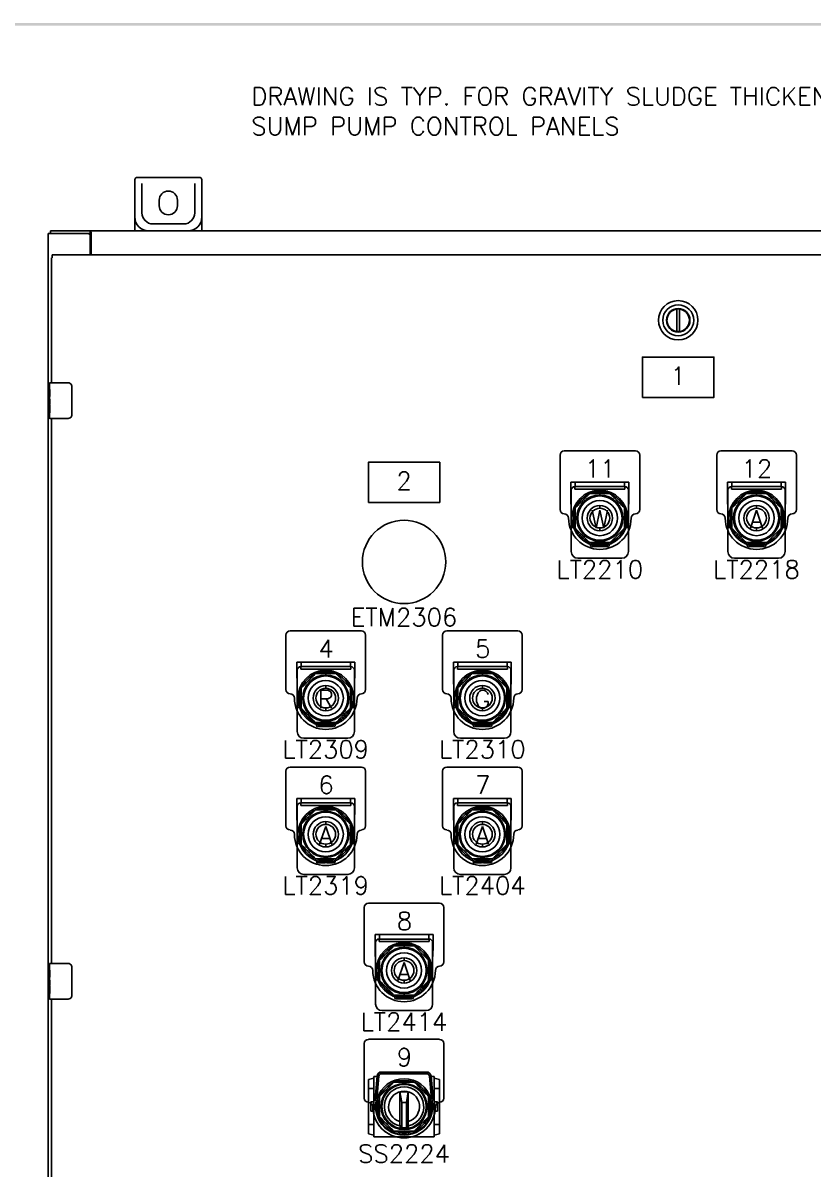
# Model space of a CAD drawing. Header units: inches. Extents: x 0 to 99.9, y 0 to 66.6.
# Drawn here: x 34.01 to 56.13, y 34.49 to 66.56 of the extents above; entities that cross this region are included whole.
import ezdxf
from ezdxf.enums import TextEntityAlignment as Align

# ---------------------------------------------------------------- set-up
doc = ezdxf.new("R2010")
doc.units = ezdxf.units.IN
doc.header["$MEASUREMENT"] = 0
for name, color, linetype in [('PDESC', 142, 'Continuous'), ('PNPD', 7, 'Continuous'), ('PNPG', 72, 'Continuous'), ('PRTG', 130, 'Continuous'), ('PSYMS', 7, 'Continuous'), ('PTAG', 150, 'Continuous')]:
    doc.layers.add(name, color=color, linetype=linetype)
doc.styles.get("Standard").update_dxf_attribs({"font": 'romans.shx'})
doc.styles.add('WD', font='romans.shx')

# ---------------------------------------------------------------- blocks, each defined once
blk = doc.blocks.new('S&L Title Block V2')
at = {"color": 2}
blk.add_trace([(0, 22.587), (0.025, 22.562), (33.9, 22.587), (33.875, 22.562)], dxfattribs=at)
for tag, height, p in [('TITLE#1', 0.15, (31.11, 1.739)), ('TITLE#2', 0.1, (31.129, 1.58))]:
    blk.add_attdef(tag, text='', height=height).set_placement(p, align=Align.CENTER)
for tag, p, height in [('DRAWNBY', (28.968, 0.735), 0.1), ('SCALE', (30.644, 0.731), 0.1), ('DATE', (30.653, 0.449), 0.1), ('CHKBY', (28.975, 0.429), 0.1), ('SH#', (32.993, 0.197), 0.125)]:
    blk.add_attdef(tag, p, '', height=height)
blk.add_attdef('JOB#', text='', height=0.125).set_placement((32.83, 0.195), align=Align.RIGHT)
at = {"flags": 9}
blk.add_attdef('WD_TB', (0, 0), '', height=0.1, dxfattribs=at)
blk = doc.blocks.new('SCE-42XEL3712SS6LP')
for p, q in [((3.015, 2.769), (3.015, 44.619)), ((3.015, 44.619), (4.13, 44.619)), ((3.078, 44.619), (3.078, 44.694)), ((3.078, 44.694), (40.327, 44.694)), ((4.13, 44.619), (4.187, 44.619)), ((4.187, 44.619), (4.187, 44.694)), ((4.217, 44.019), (4.217, 44.651)), ((4.19, 44.019), (4.19, 44.559)), ((3.11, 40.444), (3.11, 43.944)), ((3.11, 43.944), (3.123, 43.944)), ((3.123, 44.019), (3.123, 43.944)), ((3.123, 44.019), (38.172, 44.019)), ((20.609, 42.503), (20.609, 41.878)), ((20.688, 41.878), (20.688, 42.503)), ((3.05, 40.285), (3.05, 40.429)), ((3.065, 40.444), (3.575, 40.444)), ((3.05, 40.029), (3.05, 40.282)), ((3.059, 40.227), (3.05, 40.227)), ((3.06, 40.059), (3.06, 40.216)), ((3.675, 40.344), (3.675, 39.544)), ((3.05, 40.059), (3.06, 40.059)), ((3.05, 39.459), (3.05, 40.027)), ((3.053, 39.996), (3.05, 39.996)), ((3.05, 39.865), (3.059, 39.865)), ((3.05, 39.829), (3.06, 39.829)), ((3.06, 39.876), (3.06, 39.929)), ((3.06, 39.598), (3.06, 39.829)), ((3.05, 39.766), (3.06, 39.766)), ((3.05, 39.598), (3.06, 39.598)), ((3.575, 39.444), (3.065, 39.444)), ((3.11, 24.194), (3.11, 39.444)), ((3.05, 24.035), (3.05, 24.179)), ((3.065, 24.194), (3.575, 24.194)), ((3.675, 24.094), (3.675, 23.294)), ((3.05, 23.779), (3.05, 24.032)), ((3.059, 23.977), (3.05, 23.977)), ((3.05, 23.809), (3.06, 23.809)), ((3.05, 23.209), (3.05, 23.777)), ((3.053, 23.746), (3.05, 23.746)), ((3.06, 23.809), (3.06, 23.966)), ((3.05, 23.615), (3.059, 23.615)), ((3.05, 23.579), (3.06, 23.579)), ((3.05, 23.516), (3.06, 23.516)), ((3.06, 23.626), (3.06, 23.679)), ((3.06, 23.348), (3.06, 23.579)), ((3.05, 23.348), (3.06, 23.348)), ((3.575, 23.194), (3.065, 23.194)), ((3.11, 7.944), (3.11, 23.194))]:
    blk.add_line(p, q)
for points in [[(4.206, 44.673), (4.205, 44.675), (4.204, 44.677), (4.203, 44.68), (4.202, 44.682), (4.2, 44.684), (4.199, 44.685), (4.198, 44.687), (4.197, 44.689), (4.196, 44.69), (4.195, 44.691), (4.193, 44.692), (4.192, 44.693), (4.191, 44.693), (4.19, 44.694), (4.188, 44.694), (4.187, 44.694)], [(4.217, 44.598), (4.216, 44.598), (4.214, 44.598), (4.213, 44.598), (4.212, 44.598), (4.211, 44.599), (4.209, 44.599), (4.208, 44.6), (4.207, 44.601), (4.206, 44.601), (4.205, 44.603), (4.204, 44.604), (4.203, 44.605), (4.202, 44.606), (4.2, 44.608), (4.199, 44.609), (4.198, 44.61), (4.197, 44.612), (4.196, 44.613), (4.195, 44.615), (4.194, 44.616), (4.193, 44.617), (4.192, 44.618), (4.19, 44.618), (4.189, 44.619), (4.188, 44.619), (4.187, 44.619)], [(4.217, 44.651), (4.216, 44.652), (4.215, 44.654), (4.214, 44.656), (4.213, 44.658), (4.211, 44.66), (4.21, 44.662), (4.209, 44.665), (4.208, 44.668), (4.206, 44.673)], [(3.05, 40.285), (3.05, 40.282), (3.051, 40.278), (3.052, 40.272), (3.053, 40.266), (3.054, 40.259), (3.056, 40.252), (3.057, 40.243), (3.058, 40.235)], [(3.058, 40.235), (3.059, 40.225), (3.06, 40.216)], [(3.668, 40.38), (3.67, 40.375), (3.672, 40.369), (3.673, 40.363), (3.674, 40.357), (3.675, 40.35), (3.675, 40.344)], [(3.05, 40.029), (3.05, 40.022), (3.051, 40.014), (3.052, 40.006), (3.053, 39.997)], [(3.053, 39.997), (3.056, 39.97), (3.057, 39.961), (3.058, 39.953), (3.059, 39.944), (3.06, 39.936), (3.06, 39.929)], [(3.06, 39.876), (3.06, 39.869), (3.059, 39.863), (3.059, 39.857), (3.058, 39.851), (3.058, 39.845), (3.057, 39.84)], [(3.675, 39.544), (3.675, 39.538), (3.674, 39.532), (3.673, 39.525), (3.672, 39.519), (3.67, 39.514), (3.668, 39.508)], [(3.668, 24.13), (3.67, 24.125), (3.672, 24.119), (3.673, 24.113), (3.674, 24.107), (3.675, 24.1), (3.675, 24.094)], [(3.05, 24.035), (3.05, 24.032), (3.051, 24.028), (3.052, 24.022), (3.053, 24.016), (3.054, 24.009), (3.056, 24.002), (3.057, 23.993), (3.058, 23.985)], [(3.05, 23.779), (3.05, 23.772), (3.051, 23.764), (3.052, 23.756), (3.053, 23.747)], [(3.053, 23.747), (3.054, 23.738), (3.055, 23.729), (3.056, 23.72), (3.057, 23.711), (3.058, 23.703), (3.059, 23.694), (3.06, 23.686), (3.06, 23.679)], [(3.058, 23.985), (3.059, 23.975), (3.06, 23.966)], [(3.06, 23.626), (3.06, 23.619), (3.059, 23.613), (3.059, 23.607), (3.058, 23.601), (3.058, 23.595), (3.057, 23.59)], [(3.675, 23.294), (3.675, 23.288), (3.674, 23.282), (3.673, 23.275), (3.672, 23.269), (3.67, 23.264), (3.668, 23.258)]]:
    blk.add_lwpolyline(points)
for radius in [0.551, 0.433, 0.329, 0.317]:
    blk.add_circle((20.648, 42.191), radius)
for centre, radius, start, end in [((4.13, 44.559), 0.06, 0, 90), ((20.648, 42.191), 0.315, 100.0787, 79.9213), ((3.065, 40.429), 0.015, 90, 180), ((3.575, 40.344), 0.1, 21.1999, 90), ((3.065, 39.459), 0.015, 180, 270), ((3.575, 39.544), 0.1, 270, 338.7946), ((3.065, 24.179), 0.015, 90, 180), ((3.575, 24.094), 0.1, 21.1999, 90), ((3.065, 23.209), 0.015, 180, 270), ((3.575, 23.294), 0.1, 270, 338.7946)]:
    blk.add_arc(centre, radius, start, end)
for centre in [(3.25, 39.862), (3.25, 23.612)]:
    blk.add_ellipse(centre, major_axis=(0.2, 0), ratio=0.432808, start_param=3.141593, end_param=3.403409)
blk = doc.blocks.new('9001KS43BH2')
at = {"color": 7, "linetype": 'Continuous', "lineweight": 25}
for p, q in [((0.148, 1.64), (0, 1.602)), ((0.148, 0), (0.148, 1.688)), ((0.148, 1.688), (0.236, 1.688)), ((0.18, 1.045), (0.237, 1.698)), ((0.284, 1.694), (0.228, 1.054)), ((0.361, 1.812), (1.623, 1.812)), ((0.361, 1.765), (1.623, 1.765)), ((1.756, 1.054), (1.7, 1.694)), ((1.747, 1.698), (1.804, 1.045)), ((1.748, 1.688), (1.836, 1.688)), ((1.836, 1.688), (1.836, 0)), ((1.836, 1.64), (1.984, 1.602)), ((0, 1.602), (0, 0.086)), ((0.148, 1.347), (0, 1.347)), ((1.113, 1.569), (0.871, 1.569)), ((0.992, 1.489), (0.992, 1.474)), ((1.836, 1.347), (1.984, 1.347)), ((1.984, 0.086), (1.984, 1.602)), ((0.061, 0.977), (0.148, 0.977)), ((0.061, 0.712), (0.061, 0.977)), ((0.241, 0.992), (0.206, 1.004)), ((0.234, 1.044), (0.242, 1.041)), ((0.242, 1.063), (0.242, 0.625)), ((0.267, 0.965), (0.267, 0.723)), ((0.874, 1.261), (0.926, 0.962)), ((1.11, 1.261), (0.874, 1.261)), ((0.874, 1.261), (0.874, 0.411)), ((1.058, 0.962), (1.11, 1.261)), ((1.11, 1.261), (1.11, 0.411)), ((1.717, 0.723), (1.717, 0.965)), ((1.742, 0.625), (1.742, 1.063)), ((1.742, 1.041), (1.75, 1.044)), ((1.778, 1.004), (1.743, 0.992)), ((1.836, 0.977), (1.923, 0.977)), ((1.923, 0.977), (1.923, 0.712)), ((0.148, 0.712), (0.061, 0.712)), ((0.305, 0.844), (0.347, 0.844)), ((0.362, 0.844), (0.372, 0.844)), ((0.926, 0.962), (0.926, 0.253)), ((1.058, 0.962), (0.926, 0.962)), ((1.058, 0.253), (1.058, 0.962)), ((1.612, 0.844), (1.622, 0.844)), ((1.637, 0.844), (1.68, 0.844)), ((1.923, 0.712), (1.836, 0.712)), ((0.148, 0.341), (0, 0.341)), ((0.879, 0.253), (0.874, 0.411)), ((1.11, 0.411), (1.105, 0.253)), ((1.836, 0.341), (1.984, 0.341)), ((0, 0.086), (0.148, 0.048)), ((1.836, 0), (0.148, 0)), ((1.105, 0.253), (0.879, 0.253)), ((0.992, 0.214), (0.992, 0.199)), ((1.984, 0.086), (1.836, 0.048))]:
    blk.add_line(p, q, dxfattribs=at)
for centre, radius, start, end in [((0.361, 1.687), 0.125, 90, 175), ((0.992, 0.844), 0.781, 16.2602, 163.7398), ((0.361, 1.687), 0.078, 90, 175), ((1.623, 1.687), 0.125, 5, 90), ((1.623, 1.687), 0.078, 5, 90), ((0.992, 0.844), 0.735, 114.2887, 155.7113), ((0.992, 0.844), 0.645, 0, 180), ((0.992, 0.844), 0.63, 360, 180), ((0.992, 0.844), 0.62, 360, 180), ((0.992, 0.844), 0.551, 282.0275, 257.9725), ((0.992, 0.844), 0.735, 99.4621, 110.7113), ((0.992, 0.844), 0.735, 69.2887, 80.5379), ((0.992, 0.844), 0.735, 24.2887, 65.7113), ((0.992, 0.844), 0.875, 155.8974, 164.703), ((0.22, 1.042), 0.04, 175, 250), ((0.992, 0.844), 0.799, 168.5036, 11.4964), ((0.992, 0.844), 0.781, 168.6983, 11.3017), ((0.238, 1.054), 0.01, 175, 250), ((0.227, 0.954), 0.04, 67.8091, 70), ((0.992, 0.844), 0.735, 159.2887, 170.5379), ((0.992, 0.844), 0.433, 285.8266, 254.1734), ((0.992, 0.844), 0.735, 9.4621, 20.7113), ((1.757, 0.954), 0.04, 110, 112.2291), ((1.746, 1.054), 0.01, 290, 5), ((1.765, 1.042), 0.04, 290, 5), ((0.992, 0.844), 0.875, 15.297, 24.1026), ((0.992, 0.844), 0.735, 189.4621, 200.7113), ((0.992, 0.844), 0.645, 180, 360), ((0.992, 0.844), 0.63, 180, 0), ((0.992, 0.844), 0.62, 180, 0), ((0.992, 0.844), 0.735, 339.2887, 350.5379), ((0.992, 0.844), 0.875, 195.297, 254.703), ((0.992, 0.844), 0.735, 204.2887, 245.7113), ((0.992, 0.844), 0.875, 285.297, 344.703), ((0.992, 0.844), 0.735, 294.2887, 335.7113), ((0.992, 0.844), 0.735, 249.2887, 290.7113)]:
    blk.add_arc(centre, radius, start, end, dxfattribs=at)
for points, knots in [([(0.305, 1.129), (0.31, 1.135), (0.322, 1.146), (0.34, 1.164), (0.357, 1.181), (0.374, 1.199), (0.391, 1.216), (0.419, 1.243), (0.457, 1.281), (0.506, 1.33), (0.555, 1.379), (0.599, 1.423), (0.638, 1.462), (0.672, 1.497), (0.695, 1.52), (0.707, 1.532)], [0, 0, 0, 0, 0.044629, 0.088665, 0.13212, 0.175009, 0.217342, 0.259136, 0.380294, 0.500005, 0.619644, 0.740874, 0.824962, 0.911303, 1, 1, 1, 1]), ([(0.707, 1.532), (0.716, 1.532), (0.732, 1.532), (0.757, 1.532), (0.782, 1.532), (0.806, 1.532), (0.83, 1.532), (0.869, 1.532), (0.923, 1.532), (0.992, 1.532), (1.061, 1.532), (1.123, 1.532), (1.178, 1.532), (1.227, 1.532), (1.26, 1.532), (1.277, 1.532)], [0, 0, 0, 0, 0.044629, 0.088665, 0.13212, 0.175009, 0.217342, 0.259136, 0.380294, 0.500005, 0.619644, 0.740874, 0.824962, 0.911303, 1, 1, 1, 1]), ([(1.277, 1.532), (1.283, 1.526), (1.294, 1.514), (1.312, 1.496), (1.329, 1.479), (1.347, 1.462), (1.364, 1.445), (1.391, 1.417), (1.429, 1.379), (1.478, 1.33), (1.527, 1.281), (1.571, 1.237), (1.61, 1.198), (1.645, 1.164), (1.668, 1.141), (1.68, 1.129)], [0, 0, 0, 0, 0.0446287, 0.0886647, 0.1321205, 0.1750086, 0.2173425, 0.2591358, 0.3802936, 0.5000048, 0.6196435, 0.7408738, 0.8249625, 0.9113031, 1, 1, 1, 1]), ([(0.305, 0.844), (0.305, 0.851), (0.305, 0.864), (0.305, 0.884), (0.305, 0.904), (0.305, 0.924), (0.305, 0.944), (0.305, 0.965), (0.305, 0.994), (0.305, 1.032), (0.305, 1.08), (0.305, 1.112), (0.305, 1.129)], [0, 0, 0, 0, 0.0695749, 0.1393548, 0.2093593, 0.2796077, 0.3501192, 0.4209126, 0.4920066, 0.6568819, 0.8261478, 1, 1, 1, 1]), ([(1.68, 1.129), (1.68, 1.121), (1.68, 1.104), (1.68, 1.08), (1.68, 1.056), (1.68, 1.032), (1.68, 1.008), (1.68, 0.981), (1.68, 0.95), (1.68, 0.914), (1.68, 0.879), (1.68, 0.856), (1.68, 0.844)], [0, 0, 0, 0, 0.087475, 0.173798, 0.258991, 0.343078, 0.426084, 0.508035, 0.632189, 0.7555, 0.878069, 1, 1, 1, 1]), ([(0.305, 0.559), (0.305, 0.567), (0.305, 0.584), (0.305, 0.608), (0.305, 0.632), (0.305, 0.656), (0.305, 0.68), (0.305, 0.707), (0.305, 0.738), (0.305, 0.774), (0.305, 0.809), (0.305, 0.832), (0.305, 0.844)], [0, 0, 0, 0, 0.087475, 0.173798, 0.258991, 0.343078, 0.426084, 0.508035, 0.632189, 0.7555, 0.878069, 1, 1, 1, 1]), ([(1.68, 0.844), (1.68, 0.837), (1.68, 0.824), (1.68, 0.804), (1.68, 0.784), (1.68, 0.764), (1.68, 0.744), (1.68, 0.723), (1.68, 0.694), (1.68, 0.656), (1.68, 0.608), (1.68, 0.576), (1.68, 0.559)], [0, 0, 0, 0, 0.069575, 0.139355, 0.209359, 0.279608, 0.350119, 0.420913, 0.492007, 0.656882, 0.826148, 1, 1, 1, 1]), ([(0.707, 0.157), (0.701, 0.162), (0.69, 0.174), (0.672, 0.192), (0.655, 0.209), (0.637, 0.226), (0.62, 0.243), (0.593, 0.271), (0.555, 0.309), (0.506, 0.358), (0.457, 0.407), (0.413, 0.451), (0.374, 0.49), (0.339, 0.524), (0.316, 0.547), (0.305, 0.559)], [0, 0, 0, 0, 0.044629, 0.088665, 0.13212, 0.175009, 0.217342, 0.259136, 0.380294, 0.500005, 0.619644, 0.740874, 0.824962, 0.911303, 1, 1, 1, 1]), ([(1.68, 0.559), (1.674, 0.553), (1.662, 0.542), (1.644, 0.524), (1.627, 0.507), (1.61, 0.489), (1.593, 0.472), (1.565, 0.445), (1.527, 0.407), (1.478, 0.358), (1.429, 0.309), (1.385, 0.265), (1.346, 0.226), (1.312, 0.191), (1.289, 0.168), (1.277, 0.157)], [0, 0, 0, 0, 0.044629, 0.088665, 0.13212, 0.175009, 0.217342, 0.259136, 0.380294, 0.500005, 0.619644, 0.740874, 0.824962, 0.911303, 1, 1, 1, 1]), ([(1.277, 0.157), (1.268, 0.157), (1.252, 0.157), (1.227, 0.157), (1.202, 0.157), (1.178, 0.157), (1.154, 0.157), (1.115, 0.157), (1.061, 0.157), (0.992, 0.157), (0.923, 0.157), (0.861, 0.157), (0.806, 0.157), (0.757, 0.157), (0.724, 0.157), (0.707, 0.157)], [0, 0, 0, 0, 0.0446287, 0.0886647, 0.1321205, 0.1750086, 0.2173425, 0.2591358, 0.3802936, 0.5000048, 0.6196435, 0.7408738, 0.8249625, 0.9113031, 1, 1, 1, 1])]:
    blk.add_open_spline(points, degree=3, knots=knots, dxfattribs=at)
blk = doc.blocks.new('9001KT38LGG31')
at = {"color": 7, "linetype": 'Continuous', "lineweight": 25}
for p, q in [((1.62, 2.129), (0, 2.129)), ((0, 1.68), (0, 2.129)), ((0.11, 2.004), (0.11, 1.932)), ((1.51, 2.004), (0.11, 2.004)), ((0.11, 1.932), (1.51, 1.932)), ((1.51, 1.932), (1.51, 2.004)), ((1.62, 1.68), (1.62, 2.129)), ((0.01, 1.68), (0, 1.68)), ((0.001, 1.516), (0.001, 1.68)), ((0.01, 0.185), (0.01, 1.904)), ((1.029, 1.874), (0.591, 1.874)), ((0.931, 1.849), (0.689, 1.849)), ((0.81, 1.769), (0.81, 1.812)), ((0.81, 1.744), (0.81, 1.754)), ((1.61, 1.904), (1.61, 0.185)), ((1.62, 1.68), (1.61, 1.68)), ((1.619, 1.516), (1.619, 1.68)), ((0.001, 1.516), (0.01, 1.516)), ((0.81, 1.4), (0.81, 1.478)), ((1.61, 1.516), (1.619, 1.516)), ((0.015, 1.085), (0.015, 0.906)), ((0.085, 1.245), (0.085, 1.003)), ((0.165, 1.124), (0.18, 1.124)), ((1.44, 1.124), (1.455, 1.124)), ((1.605, 0.906), (1.605, 1.085)), ((0.044, 0.926), (0.054, 0.926)), ((0.073, 0.864), (0.044, 0.864)), ((0.81, 0.77), (0.81, 0.848)), ((1.576, 0.864), (1.547, 0.864)), ((1.566, 0.926), (1.576, 0.926)), ((0.55, 0.358), (0.55, 0.387)), ((0.591, 0.374), (1.029, 0.374)), ((0.592, 0.329), (0.783, 0.329)), ((0.612, 0.368), (0.612, 0.358)), ((0.689, 0.399), (0.931, 0.399)), ((0.81, 0.494), (0.81, 0.504)), ((0.81, 0.437), (0.81, 0.479)), ((0.837, 0.329), (1.028, 0.329)), ((1.008, 0.358), (1.008, 0.368)), ((1.07, 0.387), (1.07, 0.358)), ((1.425, 0), (0.195, 0))]:
    blk.add_line(p, q, dxfattribs=at)
at = {"color": 8, "linetype": 'Continuous', "lineweight": 25}
for p, q in [((0.12, 2.004), (0.12, 2.129)), ((1.5, 2.004), (1.5, 2.129))]:
    blk.add_line(p, q, dxfattribs=at)
blk.add_circle((0.81, 1.124), 0.781)
at = {"color": 7, "linetype": 'Continuous', "lineweight": 25}
for centre, radius, start, end in [((0.11, 1.904), 0.1, 90, 180), ((1.51, 1.904), 0.1, 0, 90), ((0.81, 1.124), 0.735, 114.2887, 155.7113), ((0.81, 1.124), 0.645, 90, 270), ((0.81, 1.124), 0.63, 90, 270), ((0.81, 1.124), 0.62, 90, 270), ((0.81, 1.124), 0.492, 90, 270), ((0.81, 1.124), 0.735, 99.4621, 110.7113), ((0.81, 1.733), 0.188, 63.0553, 116.9447), ((0.81, 1.124), 0.645, 270, 90), ((0.81, 1.124), 0.63, 270, 90), ((0.81, 1.124), 0.62, 270, 90), ((0.81, 1.124), 0.492, 270, 90), ((0.81, 1.124), 0.735, 69.2887, 80.5379), ((0.81, 1.124), 0.735, 24.2887, 65.7113), ((0.81, 1.124), 0.735, 159.2887, 170.5379), ((0.81, 1.124), 0.354, 90, 270), ((0.81, 1.124), 0.276, 90, 270), ((0.81, 1.124), 0.354, 270, 90), ((0.81, 1.124), 0.276, 270, 90), ((0.81, 1.124), 0.735, 339.2887, 20.7113), ((0.201, 1.124), 0.19, 151.4973, 208.5027), ((0.81, 1.124), 0.735, 189.4621, 200.7113), ((1.419, 1.124), 0.19, 331.4973, 28.5027), ((0.044, 0.895), 0.031, 90.0046, 269.9954), ((0.81, 1.124), 0.735, 204.2887, 245.7113), ((0.81, 1.124), 0.735, 294.2887, 335.7113), ((1.576, 0.895), 0.031, 270.0046, 89.9954), ((0.81, 1.124), 0.735, 249.2887, 260.5379), ((0.581, 0.358), 0.031, 180.0046, 359.9954), ((0.81, 0.515), 0.188, 243.0553, 296.9447), ((0.81, 1.124), 0.735, 279.4621, 290.7113), ((1.039, 0.358), 0.031, 180.0046, 359.9954), ((0.195, 0.185), 0.185, 180, 270), ((1.425, 0.185), 0.185, 270, 0)]:
    blk.add_arc(centre, radius, start, end, dxfattribs=at)
for points, knots in [([(0.123, 1.409), (0.159, 1.445), (0.193, 1.479), (0.259, 1.546), (0.292, 1.578), (0.356, 1.642), (0.388, 1.675), (0.455, 1.741), (0.489, 1.775), (0.525, 1.812)], [0, 0, 0, 0, 0.25, 0.25, 0.5, 0.5, 0.75, 0.75, 1, 1, 1, 1]), ([(0.525, 1.812), (0.577, 1.812), (0.625, 1.812), (0.719, 1.812), (0.764, 1.812), (0.81, 1.812)], [0, 0, 0, 0, 0.5, 0.5, 1, 1, 1, 1]), ([(0.81, 1.812), (0.856, 1.812), (0.901, 1.812), (0.995, 1.812), (1.043, 1.812), (1.095, 1.812)], [0, 0, 0, 0, 0.5, 0.5, 1, 1, 1, 1]), ([(1.095, 1.812), (1.131, 1.775), (1.165, 1.741), (1.232, 1.675), (1.264, 1.642), (1.328, 1.578), (1.361, 1.546), (1.427, 1.479), (1.461, 1.445), (1.498, 1.409)], [0, 0, 0, 0, 0.25, 0.25, 0.5, 0.5, 0.75, 0.75, 1, 1, 1, 1]), ([(0.123, 0.839), (0.123, 0.891), (0.123, 0.939), (0.123, 1.033), (0.123, 1.078), (0.123, 1.17), (0.123, 1.215), (0.123, 1.309), (0.123, 1.357), (0.123, 1.409)], [0, 0, 0, 0, 0.25, 0.25, 0.5, 0.5, 0.75, 0.75, 1, 1, 1, 1]), ([(1.498, 1.409), (1.498, 1.357), (1.498, 1.309), (1.498, 1.215), (1.498, 1.17), (1.498, 1.078), (1.498, 1.033), (1.498, 0.939), (1.498, 0.891), (1.498, 0.839)], [0, 0, 0, 0, 0.25, 0.25, 0.5, 0.5, 0.75, 0.75, 1, 1, 1, 1]), ([(0.525, 0.437), (0.489, 0.473), (0.455, 0.507), (0.388, 0.573), (0.356, 0.606), (0.292, 0.67), (0.259, 0.702), (0.193, 0.769), (0.159, 0.803), (0.123, 0.839)], [0, 0, 0, 0, 0.25, 0.25, 0.5, 0.5, 0.75, 0.75, 1, 1, 1, 1]), ([(1.498, 0.839), (1.461, 0.803), (1.427, 0.769), (1.361, 0.702), (1.328, 0.67), (1.264, 0.606), (1.232, 0.573), (1.165, 0.507), (1.131, 0.473), (1.095, 0.437)], [0, 0, 0, 0, 0.25, 0.25, 0.5, 0.5, 0.75, 0.75, 1, 1, 1, 1]), ([(0.81, 0.437), (0.764, 0.437), (0.719, 0.437), (0.625, 0.437), (0.577, 0.437), (0.525, 0.437)], [0, 0, 0, 0, 0.5, 0.5, 1, 1, 1, 1]), ([(1.095, 0.437), (1.043, 0.437), (0.995, 0.437), (0.901, 0.437), (0.856, 0.437), (0.81, 0.437)], [0, 0, 0, 0, 0.5, 0.5, 1, 1, 1, 1])]:
    blk.add_open_spline(points, degree=3, knots=knots, dxfattribs=at)
blk = doc.blocks.new('9001KP1G31')
at = {"color": 7, "linetype": 'Continuous', "lineweight": 25}
for p, q in [((1.62, 2.129), (0, 2.129)), ((0, 1.68), (0, 2.129)), ((0.11, 2.004), (0.11, 1.932)), ((1.51, 2.004), (0.11, 2.004)), ((0.11, 1.932), (1.51, 1.932)), ((1.51, 1.932), (1.51, 2.004)), ((1.62, 1.68), (1.62, 2.129)), ((0.01, 1.68), (0, 1.68)), ((0.01, 0.185), (0.01, 1.904)), ((1.029, 1.874), (0.591, 1.874)), ((0.931, 1.849), (0.689, 1.849)), ((0.81, 1.812), (0.81, 1.769)), ((0.81, 1.754), (0.81, 1.744)), ((1.61, 1.904), (1.61, 0.185)), ((1.62, 1.68), (1.61, 1.68)), ((0.81, 1.478), (0.81, 1.4)), ((0.015, 1.085), (0.015, 0.906)), ((0.18, 1.124), (0.165, 1.124)), ((1.455, 1.124), (1.44, 1.124)), ((1.535, 1.003), (1.535, 1.245)), ((1.605, 0.906), (1.605, 1.085)), ((0.044, 0.926), (0.054, 0.926)), ((0.073, 0.864), (0.044, 0.864)), ((0.81, 0.848), (0.81, 0.77)), ((1.576, 0.864), (1.547, 0.864)), ((1.566, 0.926), (1.576, 0.926)), ((0.55, 0.358), (0.55, 0.387)), ((0.591, 0.374), (1.029, 0.374)), ((0.592, 0.329), (0.783, 0.329)), ((0.612, 0.368), (0.612, 0.358)), ((0.689, 0.399), (0.931, 0.399)), ((0.81, 0.504), (0.81, 0.494)), ((0.81, 0.479), (0.81, 0.437)), ((0.837, 0.329), (1.028, 0.329)), ((1.008, 0.358), (1.008, 0.368)), ((1.07, 0.387), (1.07, 0.358)), ((1.425, 0), (0.195, 0))]:
    blk.add_line(p, q, dxfattribs=at)
at = {"color": 8, "linetype": 'Continuous', "lineweight": 25}
for p, q in [((0.12, 2.004), (0.12, 2.129)), ((1.5, 2.004), (1.5, 2.129))]:
    blk.add_line(p, q, dxfattribs=at)
blk.add_circle((0.81, 1.124), 0.781)
at = {"color": 7, "linetype": 'Continuous', "lineweight": 25}
for centre, radius, start, end in [((0.11, 1.904), 0.1, 90, 180), ((1.51, 1.904), 0.1, 0, 90), ((0.81, 1.124), 0.735, 114.2887, 155.7113), ((0.81, 1.124), 0.645, 90, 270), ((0.81, 1.124), 0.63, 90, 270), ((0.81, 1.124), 0.62, 90, 270), ((0.81, 1.124), 0.492, 90, 270), ((0.81, 1.124), 0.735, 99.4621, 110.7113), ((0.81, 1.733), 0.188, 63.0553, 116.9447), ((0.81, 1.124), 0.645, 270, 90), ((0.81, 1.124), 0.63, 270, 90), ((0.81, 1.124), 0.62, 270, 90), ((0.81, 1.124), 0.492, 270, 90), ((0.81, 1.124), 0.735, 69.2887, 80.5379), ((0.81, 1.124), 0.735, 24.2887, 65.7113), ((0.81, 1.124), 0.735, 159.2887, 200.7113), ((0.81, 1.124), 0.354, 90, 270), ((0.81, 1.124), 0.276, 90, 270), ((0.81, 1.124), 0.354, 270, 90), ((0.81, 1.124), 0.276, 270, 90), ((0.81, 1.124), 0.735, 9.4621, 20.7113), ((0.201, 1.124), 0.19, 151.4973, 208.5027), ((0.81, 1.124), 0.735, 339.2887, 350.5379), ((1.419, 1.124), 0.19, 331.4973, 28.5027), ((0.044, 0.895), 0.031, 90.0046, 269.9954), ((0.81, 1.124), 0.735, 204.2887, 245.7113), ((0.81, 1.124), 0.735, 294.2887, 335.7113), ((1.576, 0.895), 0.031, 270.0046, 89.9954), ((0.81, 1.124), 0.735, 249.2887, 260.5379), ((0.581, 0.358), 0.031, 180.0046, 359.9954), ((0.81, 0.515), 0.188, 243.0553, 296.9447), ((0.81, 1.124), 0.735, 279.4621, 290.7113), ((1.039, 0.358), 0.031, 180.0046, 359.9954), ((0.195, 0.185), 0.185, 180, 270), ((1.425, 0.185), 0.185, 270, 0)]:
    blk.add_arc(centre, radius, start, end, dxfattribs=at)
for points, knots in [([(0.123, 1.409), (0.159, 1.445), (0.193, 1.479), (0.259, 1.546), (0.292, 1.578), (0.356, 1.642), (0.388, 1.675), (0.455, 1.741), (0.489, 1.775), (0.525, 1.812)], [0, 0, 0, 0, 0.25, 0.25, 0.5, 0.5, 0.75, 0.75, 1, 1, 1, 1]), ([(0.525, 1.812), (0.577, 1.812), (0.625, 1.812), (0.719, 1.812), (0.764, 1.812), (0.81, 1.812)], [0, 0, 0, 0, 0.5, 0.5, 1, 1, 1, 1]), ([(0.81, 1.812), (0.856, 1.812), (0.901, 1.812), (0.995, 1.812), (1.043, 1.812), (1.095, 1.812)], [0, 0, 0, 0, 0.5, 0.5, 1, 1, 1, 1]), ([(1.095, 1.812), (1.131, 1.775), (1.165, 1.741), (1.232, 1.675), (1.264, 1.642), (1.328, 1.578), (1.361, 1.546), (1.427, 1.479), (1.461, 1.445), (1.498, 1.409)], [0, 0, 0, 0, 0.25, 0.25, 0.5, 0.5, 0.75, 0.75, 1, 1, 1, 1]), ([(0.123, 0.839), (0.123, 0.891), (0.123, 0.939), (0.123, 1.033), (0.123, 1.078), (0.123, 1.17), (0.123, 1.215), (0.123, 1.309), (0.123, 1.357), (0.123, 1.409)], [0, 0, 0, 0, 0.25, 0.25, 0.5, 0.5, 0.75, 0.75, 1, 1, 1, 1]), ([(1.498, 1.409), (1.498, 1.357), (1.498, 1.309), (1.498, 1.215), (1.498, 1.17), (1.498, 1.078), (1.498, 1.033), (1.498, 0.939), (1.498, 0.891), (1.498, 0.839)], [0, 0, 0, 0, 0.25, 0.25, 0.5, 0.5, 0.75, 0.75, 1, 1, 1, 1]), ([(0.525, 0.437), (0.489, 0.473), (0.455, 0.507), (0.388, 0.573), (0.356, 0.606), (0.292, 0.67), (0.259, 0.702), (0.193, 0.769), (0.159, 0.803), (0.123, 0.839)], [0, 0, 0, 0, 0.25, 0.25, 0.5, 0.5, 0.75, 0.75, 1, 1, 1, 1]), ([(1.498, 0.839), (1.461, 0.803), (1.427, 0.769), (1.361, 0.702), (1.328, 0.67), (1.264, 0.606), (1.232, 0.573), (1.165, 0.507), (1.131, 0.473), (1.095, 0.437)], [0, 0, 0, 0, 0.25, 0.25, 0.5, 0.5, 0.75, 0.75, 1, 1, 1, 1]), ([(0.81, 0.437), (0.764, 0.437), (0.719, 0.437), (0.625, 0.437), (0.577, 0.437), (0.525, 0.437)], [0, 0, 0, 0, 0.5, 0.5, 1, 1, 1, 1]), ([(1.095, 0.437), (1.043, 0.437), (0.995, 0.437), (0.901, 0.437), (0.856, 0.437), (0.81, 0.437)], [0, 0, 0, 0, 0.5, 0.5, 1, 1, 1, 1])]:
    blk.add_open_spline(points, degree=3, knots=knots, dxfattribs=at)
blk = doc.blocks.new('PNL3D11')
at = {"layer": 'PSYMS'}
blk.add_circle((0, -1.165), 1.165, dxfattribs=at)
at = {"style": 'WD', "width": 0.9, "flags": 8}
blk.add_attdef('P_TAG1', text='', height=0.125, dxfattribs=at).set_placement((0, 0), align=Align.MIDDLE_CENTER)
for tag, p in [('RATING1', (0, -0.28125)), ('RATING2', (0, -0.4375))]:
    blk.add_attdef(tag, text='', height=0.125, dxfattribs=at).set_placement(p, align=Align.CENTER)
blk = doc.blocks.new('FOOT_KIT')
at = {"color": 7, "linetype": 'Continuous'}
for p, q in [((27.578, 58.372), (27.578, 59.812)), ((27.628, 59.862), (29.402, 59.862)), ((27.773, 59.696), (27.773, 58.88)), ((29.257, 59.696), (29.257, 58.88)), ((29.453, 58.372), (29.453, 59.812)), ((28.261, 59.232), (28.261, 59.076)), ((28.769, 59.076), (28.769, 59.232)), ((28.085, 58.568), (28.945, 58.568)), ((29.062, 58.372), (27.968, 58.372))]:
    blk.add_line(p, q, dxfattribs=at)
for centre, radius, start, end in [((27.628, 59.812), 0.0508, 90, 180), ((29.402, 59.812), 0.0508, 0, 90), ((28.515, 59.232), 0.254, 0, 180), ((28.515, 59.076), 0.254, 180, 0), ((27.968, 58.763), 0.391, 180, 270), ((28.085, 58.88), 0.312, 180, 270), ((28.945, 58.88), 0.312, 270, 0), ((29.062, 58.763), 0.391, 270, 0)]:
    blk.add_arc(centre, radius, start, end, dxfattribs=at)
blk = doc.blocks.new('NPXXD3')
at = {"style": 'WD'}
for tag, height, width, flags, p in [('DESC1', 0.125, 0.9, 8, (0, 0.125)), ('DESC2', 0.125, 0.9, 8, (0, -0.062)), ('DESC3', 0.125, 0.9, 8, (0, -0.25)), ('POS2', 0.1, 0.7, 8, (0, -0.391)), ('ASSYCODE', 0.01, 0.9, 9, (0.328, -0.109)), ('MFG', 0.01, 0.9, 9, (0.328, -0.077)), ('CAT', 0.01, 0.9, 9, (0.328, -0.093))]:
    blk.add_attdef(tag, text='', height=height, dxfattribs=dict(at, width=width, flags=flags)).set_placement(p, align=Align.CENTER)
at = {"style": 'WD', "width": 0.7, "flags": 8}
blk.add_attdef('POS1', text='', height=0.1, dxfattribs=at).set_placement((-0.312, -0.516), align=Align.RIGHT)
blk.add_attdef('POS3', (0.312, -0.516), '', height=0.1, dxfattribs=at)
blk = doc.blocks.new('_NPXXD3_RING_NAMETAG')
at = {"layer": 'PNPG'}
for p, q in [((-1.115, 0.239), (-1.115, 1.763)), ((-0.996, 1.883), (0.996, 1.883)), ((1.115, 0.239), (1.115, 1.763))]:
    blk.add_line(p, q, dxfattribs=at)
for centre, radius, start, end in [((-0.996, 1.763), 0.119, 90, 180), ((0.996, 1.763), 0.119, 0, 90), ((-0.996, 0.239), 0.119, 180, 270), ((-0.996, 0), 0.119, 0, 90), ((0, 0), 0.876, 180, 0), ((0.996, 0), 0.119, 90, 180), ((0.996, 0.239), 0.119, 270, 0)]:
    blk.add_arc(centre, radius, start, end, dxfattribs=at)
at = {"style": 'WD', "width": 0.7}
for tag, p in [('DESC1', (0.01, 1.53)), ('DESC2', (0.01, 1.374)), ('DESC3', (0.01, 1.226))]:
    blk.add_attdef(tag, text='', height=0.125, dxfattribs=at).set_placement(p, align=Align.CENTER)

msp = doc.modelspace()

# ---------------------------------------------------------------- linework, layer by layer
at = {"layer": 'PNPG'}
for points in [[(51.35, 56.084), (53.35, 56.084), (53.35, 57.209), (51.35, 57.209)], [(43.677, 53.143), (45.677, 53.143), (45.677, 54.268), (43.677, 54.268)]]:
    msp.add_lwpolyline(points, close=True, dxfattribs=at)

# ---------------------------------------------------------------- block references
at = {"xscale": 2.946875676171419, "yscale": 2.946875676171419, "zscale": 2.946875676171419}
msp.add_blockref('S&L Title Block V2', (0, 0), dxfattribs=at)
msp.add_blockref('FOOT_KIT', (9.564, 2.37))
ref = msp.add_blockref('NPXXD3', (52.35, 56.709))
ref.add_attrib('DESC1', '1', dxfattribs={"layer": 'PNPD', "height": 0.5, "style": 'WD', "flags": 8}).set_placement((52.35, 56.437), align=Align.CENTER)
ref = msp.add_blockref('NPXXD3', (44.677, 53.768))
ref.add_attrib('DESC1', '2', dxfattribs={"layer": 'PNPD', "height": 0.5, "style": 'WD', "flags": 8}).set_placement((44.677, 53.496), align=Align.CENTER)
at = {"layer": 'PSYMS'}
msp.add_blockref('SCE-42XEL3712SS6LP', (31.702, 16.049), dxfattribs=at)
ref = msp.add_blockref('_NPXXD3_RING_NAMETAG', (50.157, 52.705), dxfattribs=at)
ref.add_attrib('DESC1', '11', dxfattribs={"layer": 'PDESC', "height": 0.5, "style": 'WD'}).set_placement((50.167, 53.838), align=Align.CENTER)
ref = msp.add_blockref('_NPXXD3_RING_NAMETAG', (54.542, 52.705), dxfattribs=at)
ref.add_attrib('DESC1', '12', dxfattribs={"layer": 'PDESC', "height": 0.5, "style": 'WD'}).set_placement((54.552, 53.838), align=Align.CENTER)
ref = msp.add_blockref('9001KT38LGG31', (49.347, 51.581), dxfattribs=at)
ref.add_attrib('P_TAG1', 'LT2210', dxfattribs={"layer": 'PTAG', "height": 0.5, "style": 'WD', "flags": 8}).set_placement((50.157, 51.269), align=Align.MIDDLE_CENTER)
ref.add_attrib('RATING1', 'W', dxfattribs={"layer": 'PRTG', "height": 0.5, "style": 'WD', "flags": 8}).set_placement((50.157, 52.423), align=Align.CENTER)
ref = msp.add_blockref('9001KT38LGG31', (53.732, 51.581), dxfattribs=at)
ref.add_attrib('P_TAG1', 'LT2218', dxfattribs={"layer": 'PTAG', "height": 0.5, "style": 'WD', "flags": 8}).set_placement((54.542, 51.269), align=Align.MIDDLE_CENTER)
ref.add_attrib('RATING1', 'A', dxfattribs={"layer": 'PRTG', "height": 0.5, "style": 'WD', "flags": 8}).set_placement((54.542, 52.423), align=Align.CENTER)
ref = msp.add_blockref('PNL3D11', (44.677, 52.643), dxfattribs=at)
ref.add_attrib('P_TAG1', 'ETM2306', dxfattribs={"layer": 'PTAG', "height": 0.5, "style": 'WD', "flags": 8}).set_placement((44.677, 49.93), align=Align.MIDDLE_CENTER)
ref = msp.add_blockref('_NPXXD3_RING_NAMETAG', (42.485, 47.667), dxfattribs=at)
ref.add_attrib('DESC1', '4', dxfattribs={"layer": 'PDESC', "height": 0.5, "style": 'WD'}).set_placement((42.495, 48.801), align=Align.CENTER)
ref = msp.add_blockref('_NPXXD3_RING_NAMETAG', (46.869, 47.667), dxfattribs=at)
ref.add_attrib('DESC1', '5', dxfattribs={"layer": 'PDESC', "height": 0.5, "style": 'WD'}).set_placement((46.879, 48.801), align=Align.CENTER)
ref = msp.add_blockref('9001KP1G31', (41.675, 46.543), dxfattribs=at)
ref.add_attrib('P_TAG1', 'LT2309', dxfattribs={"layer": 'PTAG', "height": 0.5, "style": 'WD', "flags": 8}).set_placement((42.485, 46.232), align=Align.MIDDLE_CENTER)
ref.add_attrib('RATING1', 'R', dxfattribs={"layer": 'PRTG', "height": 0.5, "style": 'WD', "flags": 8}).set_placement((42.485, 47.386), align=Align.CENTER)
ref = msp.add_blockref('9001KT38LGG31', (46.059, 46.543), dxfattribs=at)
ref.add_attrib('P_TAG1', 'LT2310', dxfattribs={"layer": 'PTAG', "height": 0.5, "style": 'WD', "flags": 8}).set_placement((46.869, 46.232), align=Align.MIDDLE_CENTER)
ref.add_attrib('RATING1', 'G', dxfattribs={"layer": 'PRTG', "height": 0.5, "style": 'WD', "flags": 8}).set_placement((46.869, 47.386), align=Align.CENTER)
ref = msp.add_blockref('_NPXXD3_RING_NAMETAG', (42.485, 43.856), dxfattribs=at)
ref.add_attrib('DESC1', '6', dxfattribs={"layer": 'PDESC', "height": 0.5, "style": 'WD'}).set_placement((42.495, 44.99), align=Align.CENTER)
ref = msp.add_blockref('_NPXXD3_RING_NAMETAG', (46.869, 43.856), dxfattribs=at)
ref.add_attrib('DESC1', '7', dxfattribs={"layer": 'PDESC', "height": 0.5, "style": 'WD'}).set_placement((46.879, 44.99), align=Align.CENTER)
ref = msp.add_blockref('9001KT38LGG31', (41.675, 42.732), dxfattribs=at)
ref.add_attrib('P_TAG1', 'LT2319', dxfattribs={"layer": 'PTAG', "height": 0.5, "style": 'WD', "flags": 8}).set_placement((42.485, 42.421), align=Align.MIDDLE_CENTER)
ref.add_attrib('RATING1', 'A', dxfattribs={"layer": 'PRTG', "height": 0.5, "style": 'WD', "flags": 8}).set_placement((42.485, 43.575), align=Align.CENTER)
ref = msp.add_blockref('9001KT38LGG31', (46.059, 42.732), dxfattribs=at)
ref.add_attrib('P_TAG1', 'LT2404', dxfattribs={"layer": 'PTAG', "height": 0.5, "style": 'WD', "flags": 8}).set_placement((46.869, 42.421), align=Align.MIDDLE_CENTER)
ref.add_attrib('RATING1', 'A', dxfattribs={"layer": 'PRTG', "height": 0.5, "style": 'WD', "flags": 8}).set_placement((46.869, 43.575), align=Align.CENTER)
ref = msp.add_blockref('_NPXXD3_RING_NAMETAG', (44.677, 40.045), dxfattribs=at)
ref.add_attrib('DESC1', '8', dxfattribs={"layer": 'PDESC', "height": 0.5, "style": 'WD'}).set_placement((44.687, 41.179), align=Align.CENTER)
ref = msp.add_blockref('9001KT38LGG31', (43.867, 38.921), dxfattribs=at)
ref.add_attrib('P_TAG1', 'LT2414', dxfattribs={"layer": 'PTAG', "height": 0.5, "style": 'WD', "flags": 8}).set_placement((44.677, 38.61), align=Align.MIDDLE_CENTER)
ref.add_attrib('RATING1', 'A', dxfattribs={"layer": 'PRTG', "height": 0.5, "style": 'WD', "flags": 8}).set_placement((44.677, 39.764), align=Align.CENTER)
ref = msp.add_blockref('_NPXXD3_RING_NAMETAG', (44.677, 36.235), dxfattribs=at)
ref.add_attrib('DESC1', '9', dxfattribs={"layer": 'PDESC', "height": 0.5, "style": 'WD'}).set_placement((44.687, 37.368), align=Align.CENTER)
ref = msp.add_blockref('9001KS43BH2', (43.685, 35.391), dxfattribs=at)
ref.add_attrib('P_TAG1', 'SS2224', dxfattribs={"layer": 'PTAG', "height": 0.5, "style": 'WD', "flags": 8}).set_placement((44.677, 34.917), align=Align.MIDDLE_CENTER)

# ---------------------------------------------------------------- texts
at = {"insert": (40.401, 64.759), "char_height": 0.5, "attachment_point": 1}
msp.add_mtext_dynamic_manual_height_columns('DRAWING IS TYP. FOR GRAVITY SLUDGE THICKENER NO. 1 AND 2 SUMP PUMP CONTROL PANELS', width=25.3113, gutter_width=0.5, heights=[19.352], dxfattribs=at)

doc.saveas('drawing.dxf')
